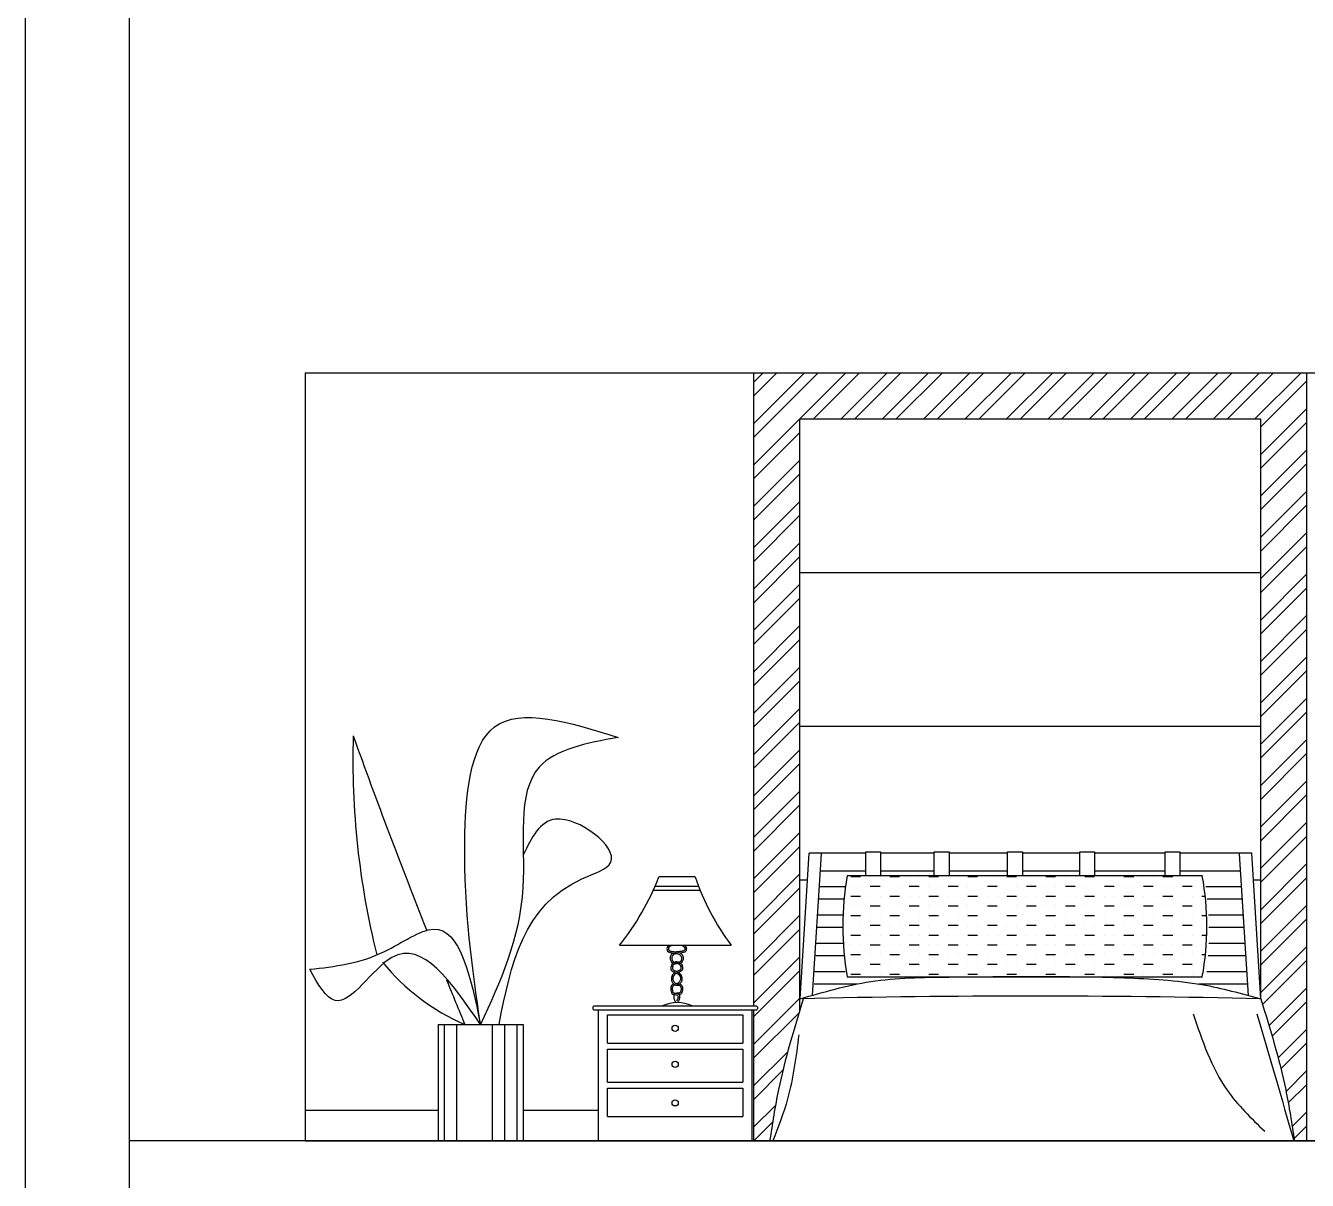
# Model space of a CAD drawing. Header units: inches. Extents: x 8.9 to 51.4, y 11.8 to 36.6.
# Drawn here: x 8.918 to 13.09, y 16.937 to 20.696 of the extents above; entities that cross this region are included whole.
import ezdxf

# ---------------------------------------------------------------- set-up
doc = ezdxf.new("R2010")
doc.units = ezdxf.units.IN
doc.header["$MEASUREMENT"] = 0
for name, color, linetype in [('02', 2, 'Continuous'), ('1', 1, 'Continuous'), ('4', 4, 'Continuous'), ('8', 8, 'Continuous'), ('kadrbm', 4, 'Continuous')]:
    doc.layers.add(name, color=color, linetype=linetype)

# ---------------------------------------------------------------- blocks, each defined once
blk = doc.blocks.new('kadrbm')
at = {"layer": 'kadrbm', "color": 4}
blk.add_lwpolyline([(0, 0), (0, 24.7972), (21, 24.7972), (21, 0), (0, 0)], close=True, dxfattribs=at)
blk.add_lwpolyline([(20.6631, 0.3257), (20.6631, 24.4603), (0.3369, 24.4603), (0.3369, 0.3257), (20.6631, 0.3257)], dxfattribs=at)

msp = doc.modelspace()

# ---------------------------------------------------------------- hatches: boundary and pattern name
at = {"layer": '8'}
h = msp.add_hatch(dxfattribs=at)
h.set_pattern_fill('ANSI32', color=256, scale=0.01, style=0)
h.set_pattern_definition([(45, (29.02528, 42.79518), (-0.06735192, 0.06735192), []), (45, (29.07018, 42.79518), (-0.06735192, 0.06735192), [])])
edge = h.paths.add_edge_path()
edge.add_line((11.2874, 19.5653), (11.2874, 17.5053))
edge.add_line((11.2874, 17.5053), (11.2948, 17.5053))
edge.add_arc((11.2948, 17.5003), 0.005, 0, 90, ccw=False)
edge.add_line((11.2998, 17.5003), (11.2998, 17.4956))
edge.add_arc((11.2948, 17.4956), 0.005, -90, 0, ccw=False)
edge.add_line((11.2948, 17.4906), (11.2874, 17.4906))
edge.add_line((11.2874, 17.4906), (11.2874, 17.0653))
edge.add_line((11.2874, 17.0653), (11.3402, 17.0653))
edge.add_spline(control_points=[(11.3402, 17.0653), (11.3485, 17.1214), (11.3708, 17.2646), (11.4116, 17.4039), (11.4374, 17.4885)], knot_values=[40.859634, 40.859634, 40.859634, 40.859634, 210.642363, 475.603483, 475.603483, 475.603483, 475.603483], degree=3, periodic=0)
edge.add_line((11.4374, 17.4885), (11.4374, 19.4153))
edge.add_line((11.4374, 19.4153), (12.9374, 19.4153))
edge.add_line((12.9374, 19.4153), (12.9374, 17.5495))
edge.add_line((12.9374, 17.5495), (12.9388, 17.5277))
edge.add_spline(control_points=[(12.9388, 17.5277), (12.9687, 17.43), (13.0153, 17.2781), (13.0397, 17.1214), (13.048, 17.0653)], knot_values=[0, 0, 0, 0, 305.820753, 475.603483, 475.603483, 475.603483, 475.603483], degree=3, periodic=0)
edge.add_line((13.048, 17.0653), (13.0874, 17.0653))
edge.add_line((13.0874, 17.0653), (13.0874, 19.5653))
edge.add_line((13.0874, 19.5653), (11.2874, 19.5653))

# ---------------------------------------------------------------- linework, layer by layer
at = {"layer": '02'}
for p, q in [((9.8274, 19.5653), (14.8874, 19.5653)), ((9.8274, 19.5653), (9.8274, 17.0653)), ((11.097, 17.9247), (10.9795, 17.9247)), ((11.6039, 17.926), (11.6357, 17.926)), ((11.6674, 17.926), (11.6674, 17.926)), ((11.6992, 17.926), (11.6992, 17.926)), ((11.7309, 17.926), (11.7627, 17.926)), ((11.7944, 17.926), (11.7944, 17.926)), ((11.8262, 17.926), (11.8262, 17.926)), ((11.8579, 17.926), (11.8897, 17.926)), ((11.9214, 17.926), (11.9214, 17.926)), ((11.9532, 17.926), (11.9532, 17.926)), ((11.9849, 17.926), (12.0167, 17.926)), ((12.0484, 17.926), (12.0484, 17.926)), ((12.0802, 17.926), (12.0802, 17.926)), ((12.1119, 17.926), (12.1437, 17.926)), ((12.1754, 17.926), (12.1754, 17.926)), ((12.2072, 17.926), (12.2072, 17.926)), ((12.2389, 17.926), (12.2707, 17.926)), ((12.3024, 17.926), (12.3024, 17.926)), ((12.3342, 17.926), (12.3342, 17.926)), ((12.3659, 17.926), (12.3977, 17.926)), ((12.4294, 17.926), (12.4294, 17.926)), ((12.4612, 17.926), (12.4612, 17.926)), ((12.4929, 17.926), (12.5247, 17.926)), ((12.5564, 17.926), (12.5564, 17.926)), ((12.5882, 17.926), (12.5882, 17.926)), ((12.6199, 17.926), (12.6517, 17.926)), ((12.6834, 17.926), (12.6834, 17.926)), ((12.7152, 17.926), (12.7152, 17.926)), ((12.7469, 17.926), (12.7486, 17.926)), ((11.1136, 17.8804), (10.9608, 17.8804)), ((11.1081, 17.894), (10.9669, 17.894)), ((11.6039, 17.8943), (11.6039, 17.8943)), ((11.6039, 17.8625), (11.6357, 17.8625)), ((11.6357, 17.8943), (11.6357, 17.8943)), ((11.6674, 17.8943), (11.6992, 17.8943)), ((11.6674, 17.8625), (11.6674, 17.8625)), ((11.6992, 17.8625), (11.6992, 17.8625)), ((11.7309, 17.8943), (11.7309, 17.8943)), ((11.7309, 17.8625), (11.7627, 17.8625)), ((11.7627, 17.8943), (11.7627, 17.8943)), ((11.7944, 17.8943), (11.8262, 17.8943)), ((11.7944, 17.8625), (11.7944, 17.8625)), ((11.8262, 17.8625), (11.8262, 17.8625)), ((11.8579, 17.8943), (11.8579, 17.8943)), ((11.8579, 17.8625), (11.8897, 17.8625)), ((11.8897, 17.8943), (11.8897, 17.8943)), ((11.9214, 17.8943), (11.9532, 17.8943)), ((11.9214, 17.8625), (11.9214, 17.8625)), ((11.9532, 17.8625), (11.9532, 17.8625)), ((11.9849, 17.8943), (11.9849, 17.8943)), ((11.9849, 17.8625), (12.0167, 17.8625)), ((12.0167, 17.8943), (12.0167, 17.8943)), ((12.0484, 17.8943), (12.0802, 17.8943)), ((12.0484, 17.8625), (12.0484, 17.8625)), ((12.0802, 17.8625), (12.0802, 17.8625)), ((12.1119, 17.8943), (12.1119, 17.8943)), ((12.1119, 17.8625), (12.1437, 17.8625)), ((12.1437, 17.8943), (12.1437, 17.8943)), ((12.1754, 17.8943), (12.2072, 17.8943)), ((12.1754, 17.8625), (12.1754, 17.8625)), ((12.2072, 17.8625), (12.2072, 17.8625)), ((12.2389, 17.8943), (12.2389, 17.8943)), ((12.2389, 17.8625), (12.2707, 17.8625)), ((12.2707, 17.8943), (12.2707, 17.8943)), ((12.3024, 17.8943), (12.3342, 17.8943)), ((12.3024, 17.8625), (12.3024, 17.8625)), ((12.3342, 17.8625), (12.3342, 17.8625)), ((12.3659, 17.8943), (12.3659, 17.8943)), ((12.3659, 17.8625), (12.3977, 17.8625)), ((12.3977, 17.8943), (12.3977, 17.8943)), ((12.4294, 17.8943), (12.4612, 17.8943)), ((12.4294, 17.8625), (12.4294, 17.8625)), ((12.4612, 17.8625), (12.4612, 17.8625)), ((12.4929, 17.8943), (12.4929, 17.8943)), ((12.4929, 17.8625), (12.5247, 17.8625)), ((12.5247, 17.8943), (12.5247, 17.8943)), ((12.5564, 17.8943), (12.5882, 17.8943)), ((12.5564, 17.8625), (12.5564, 17.8625)), ((12.5882, 17.8625), (12.5882, 17.8625)), ((12.6199, 17.8943), (12.6199, 17.8943)), ((12.6199, 17.8625), (12.6517, 17.8625)), ((12.6517, 17.8943), (12.6517, 17.8943)), ((12.6834, 17.8943), (12.7152, 17.8943)), ((12.6834, 17.8625), (12.6834, 17.8625)), ((12.7152, 17.8625), (12.7152, 17.8625)), ((12.7469, 17.8943), (12.7469, 17.8943)), ((12.7469, 17.8625), (12.7576, 17.8625)), ((11.6039, 17.8308), (11.6039, 17.8308)), ((11.6357, 17.8308), (11.6357, 17.8308)), ((11.6674, 17.8308), (11.6992, 17.8308)), ((11.7309, 17.8308), (11.7309, 17.8308)), ((11.7627, 17.8308), (11.7627, 17.8308)), ((11.7944, 17.8308), (11.8262, 17.8308)), ((11.8579, 17.8308), (11.8579, 17.8308)), ((11.8897, 17.8308), (11.8897, 17.8308)), ((11.9214, 17.8308), (11.9532, 17.8308)), ((11.9849, 17.8308), (11.9849, 17.8308)), ((12.0167, 17.8308), (12.0167, 17.8308)), ((12.0484, 17.8308), (12.0802, 17.8308)), ((12.1119, 17.8308), (12.1119, 17.8308)), ((12.1437, 17.8308), (12.1437, 17.8308)), ((12.1754, 17.8308), (12.2072, 17.8308)), ((12.2389, 17.8308), (12.2389, 17.8308)), ((12.2707, 17.8308), (12.2707, 17.8308)), ((12.3024, 17.8308), (12.3342, 17.8308)), ((12.3659, 17.8308), (12.3659, 17.8308)), ((12.3977, 17.8308), (12.3977, 17.8308)), ((12.4294, 17.8308), (12.4612, 17.8308)), ((12.4929, 17.8308), (12.4929, 17.8308)), ((12.5247, 17.8308), (12.5247, 17.8308)), ((12.5564, 17.8308), (12.5882, 17.8308)), ((12.6199, 17.8308), (12.6199, 17.8308)), ((12.6517, 17.8308), (12.6517, 17.8308)), ((12.6834, 17.8308), (12.7152, 17.8308)), ((12.7469, 17.8308), (12.7469, 17.8308)), ((11.6039, 17.799), (11.6357, 17.799)), ((11.6674, 17.799), (11.6674, 17.799)), ((11.6992, 17.799), (11.6992, 17.799)), ((11.7309, 17.799), (11.7627, 17.799)), ((11.7944, 17.799), (11.7944, 17.799)), ((11.8262, 17.799), (11.8262, 17.799)), ((11.8579, 17.799), (11.8897, 17.799)), ((11.9214, 17.799), (11.9214, 17.799)), ((11.9532, 17.799), (11.9532, 17.799)), ((11.9849, 17.799), (12.0167, 17.799)), ((12.0484, 17.799), (12.0484, 17.799)), ((12.0802, 17.799), (12.0802, 17.799)), ((12.1119, 17.799), (12.1437, 17.799)), ((12.1754, 17.799), (12.1754, 17.799)), ((12.2072, 17.799), (12.2072, 17.799)), ((12.2389, 17.799), (12.2707, 17.799)), ((12.3024, 17.799), (12.3024, 17.799)), ((12.3342, 17.799), (12.3342, 17.799)), ((12.3659, 17.799), (12.3977, 17.799)), ((12.4294, 17.799), (12.4294, 17.799)), ((12.4612, 17.799), (12.4612, 17.799)), ((12.4929, 17.799), (12.5247, 17.799)), ((12.5564, 17.799), (12.5564, 17.799)), ((12.5882, 17.799), (12.5882, 17.799)), ((12.6199, 17.799), (12.6517, 17.799)), ((12.6834, 17.799), (12.6834, 17.799)), ((12.7152, 17.799), (12.7152, 17.799)), ((12.7469, 17.799), (12.7623, 17.799)), ((11.6039, 17.7673), (11.6039, 17.7673)), ((11.6039, 17.7355), (11.6357, 17.7355)), ((11.6357, 17.7673), (11.6357, 17.7673)), ((11.6674, 17.7673), (11.6992, 17.7673)), ((11.6674, 17.7355), (11.6674, 17.7355)), ((11.6992, 17.7355), (11.6992, 17.7355)), ((11.7309, 17.7673), (11.7309, 17.7673)), ((11.7309, 17.7355), (11.7627, 17.7355)), ((11.7627, 17.7673), (11.7627, 17.7673)), ((11.7944, 17.7673), (11.8262, 17.7673)), ((11.7944, 17.7355), (11.7944, 17.7355)), ((11.8262, 17.7355), (11.8262, 17.7355)), ((11.8579, 17.7673), (11.8579, 17.7673)), ((11.8579, 17.7355), (11.8897, 17.7355)), ((11.8897, 17.7673), (11.8897, 17.7673)), ((11.9214, 17.7673), (11.9532, 17.7673)), ((11.9214, 17.7355), (11.9214, 17.7355)), ((11.9532, 17.7355), (11.9532, 17.7355)), ((11.9849, 17.7673), (11.9849, 17.7673)), ((11.9849, 17.7355), (12.0167, 17.7355)), ((12.0167, 17.7673), (12.0167, 17.7673)), ((12.0484, 17.7673), (12.0802, 17.7673)), ((12.0484, 17.7355), (12.0484, 17.7355)), ((12.0802, 17.7355), (12.0802, 17.7355)), ((12.1119, 17.7673), (12.1119, 17.7673)), ((12.1119, 17.7355), (12.1437, 17.7355)), ((12.1437, 17.7673), (12.1437, 17.7673)), ((12.1754, 17.7673), (12.2072, 17.7673)), ((12.1754, 17.7355), (12.1754, 17.7355)), ((12.2072, 17.7355), (12.2072, 17.7355)), ((12.2389, 17.7673), (12.2389, 17.7673)), ((12.2389, 17.7355), (12.2707, 17.7355)), ((12.2707, 17.7673), (12.2707, 17.7673)), ((12.3024, 17.7673), (12.3342, 17.7673)), ((12.3024, 17.7355), (12.3024, 17.7355)), ((12.3342, 17.7355), (12.3342, 17.7355)), ((12.3659, 17.7673), (12.3659, 17.7673)), ((12.3659, 17.7355), (12.3977, 17.7355)), ((12.3977, 17.7673), (12.3977, 17.7673)), ((12.4294, 17.7673), (12.4612, 17.7673)), ((12.4294, 17.7355), (12.4294, 17.7355)), ((12.4612, 17.7355), (12.4612, 17.7355)), ((12.4929, 17.7673), (12.4929, 17.7673)), ((12.4929, 17.7355), (12.5247, 17.7355)), ((12.5247, 17.7673), (12.5247, 17.7673)), ((12.5564, 17.7673), (12.5882, 17.7673)), ((12.5564, 17.7355), (12.5564, 17.7355)), ((12.5882, 17.7355), (12.5882, 17.7355)), ((12.6199, 17.7673), (12.6199, 17.7673)), ((12.6199, 17.7355), (12.6517, 17.7355)), ((12.6517, 17.7673), (12.6517, 17.7673)), ((12.6834, 17.7673), (12.7152, 17.7673)), ((12.6834, 17.7355), (12.6834, 17.7355)), ((12.7152, 17.7355), (12.7152, 17.7355)), ((12.7469, 17.7673), (12.7469, 17.7673)), ((12.7469, 17.7355), (12.7625, 17.7355)), ((10.8512, 17.7022), (11.2148, 17.7022)), ((11.6039, 17.7038), (11.6039, 17.7038)), ((11.6357, 17.7038), (11.6357, 17.7038)), ((11.6674, 17.7038), (11.6992, 17.7038)), ((11.7309, 17.7038), (11.7309, 17.7038)), ((11.7627, 17.7038), (11.7627, 17.7038)), ((11.7944, 17.7038), (11.8262, 17.7038)), ((11.8579, 17.7038), (11.8579, 17.7038)), ((11.8897, 17.7038), (11.8897, 17.7038)), ((11.9214, 17.7038), (11.9532, 17.7038)), ((11.9849, 17.7038), (11.9849, 17.7038)), ((12.0167, 17.7038), (12.0167, 17.7038)), ((12.0484, 17.7038), (12.0802, 17.7038)), ((12.1119, 17.7038), (12.1119, 17.7038)), ((12.1437, 17.7038), (12.1437, 17.7038)), ((12.1754, 17.7038), (12.2072, 17.7038)), ((12.2389, 17.7038), (12.2389, 17.7038)), ((12.2707, 17.7038), (12.2707, 17.7038)), ((12.3024, 17.7038), (12.3342, 17.7038)), ((12.3659, 17.7038), (12.3659, 17.7038)), ((12.3977, 17.7038), (12.3977, 17.7038)), ((12.4294, 17.7038), (12.4612, 17.7038)), ((12.4929, 17.7038), (12.4929, 17.7038)), ((12.5247, 17.7038), (12.5247, 17.7038)), ((12.5564, 17.7038), (12.5882, 17.7038)), ((12.6199, 17.7038), (12.6199, 17.7038)), ((12.6517, 17.7038), (12.6517, 17.7038)), ((12.6834, 17.7038), (12.7152, 17.7038)), ((12.7469, 17.7038), (12.7469, 17.7038)), ((11.0402, 17.6747), (11.0235, 17.6747)), ((11.0535, 17.6747), (11.0516, 17.6747)), ((11.6039, 17.672), (11.6357, 17.672)), ((11.6674, 17.672), (11.6674, 17.672)), ((11.6992, 17.672), (11.6992, 17.672)), ((11.7309, 17.672), (11.7627, 17.672)), ((11.7944, 17.672), (11.7944, 17.672)), ((11.8262, 17.672), (11.8262, 17.672)), ((11.8579, 17.672), (11.8897, 17.672)), ((11.9214, 17.672), (11.9214, 17.672)), ((11.9532, 17.672), (11.9532, 17.672)), ((11.9849, 17.672), (12.0167, 17.672)), ((12.0484, 17.672), (12.0484, 17.672)), ((12.0802, 17.672), (12.0802, 17.672)), ((12.1119, 17.672), (12.1437, 17.672)), ((12.1754, 17.672), (12.1754, 17.672)), ((12.2072, 17.672), (12.2072, 17.672)), ((12.2389, 17.672), (12.2707, 17.672)), ((12.3024, 17.672), (12.3024, 17.672)), ((12.3342, 17.672), (12.3342, 17.672)), ((12.3659, 17.672), (12.3977, 17.672)), ((12.4294, 17.672), (12.4294, 17.672)), ((12.4612, 17.672), (12.4612, 17.672)), ((12.4929, 17.672), (12.5247, 17.672)), ((12.5564, 17.672), (12.5564, 17.672)), ((12.5882, 17.672), (12.5882, 17.672)), ((12.6199, 17.672), (12.6517, 17.672)), ((12.6834, 17.672), (12.6834, 17.672)), ((12.7152, 17.672), (12.7152, 17.672)), ((12.7469, 17.672), (12.7583, 17.672)), ((11.6039, 17.6403), (11.6039, 17.6403)), ((11.6039, 17.6085), (11.6357, 17.6085)), ((11.6357, 17.6403), (11.6357, 17.6403)), ((11.6674, 17.6403), (11.6992, 17.6403)), ((11.6674, 17.6085), (11.6674, 17.6085)), ((11.6992, 17.6085), (11.6992, 17.6085)), ((11.7309, 17.6403), (11.7309, 17.6403)), ((11.7309, 17.6085), (11.7627, 17.6085)), ((11.7627, 17.6403), (11.7627, 17.6403)), ((11.7944, 17.6403), (11.8262, 17.6403)), ((11.7944, 17.6085), (11.7944, 17.6085)), ((11.8262, 17.6085), (11.8262, 17.6085)), ((11.8579, 17.6403), (11.8579, 17.6403)), ((11.8579, 17.6085), (11.8897, 17.6085)), ((11.8897, 17.6403), (11.8897, 17.6403)), ((11.9214, 17.6403), (11.9532, 17.6403)), ((11.9214, 17.6085), (11.9214, 17.6085)), ((11.9532, 17.6085), (11.9532, 17.6085)), ((11.9849, 17.6403), (11.9849, 17.6403)), ((11.9849, 17.6085), (12.0167, 17.6085)), ((12.0167, 17.6403), (12.0167, 17.6403)), ((12.0484, 17.6403), (12.0802, 17.6403)), ((12.0484, 17.6085), (12.0484, 17.6085)), ((12.0802, 17.6085), (12.0802, 17.6085)), ((12.1119, 17.6403), (12.1119, 17.6403)), ((12.1119, 17.6085), (12.1437, 17.6085)), ((12.1437, 17.6403), (12.1437, 17.6403)), ((12.1754, 17.6403), (12.2072, 17.6403)), ((12.1754, 17.6085), (12.1754, 17.6085)), ((12.2072, 17.6085), (12.2072, 17.6085)), ((12.2389, 17.6403), (12.2389, 17.6403)), ((12.2389, 17.6085), (12.2707, 17.6085)), ((12.2707, 17.6403), (12.2707, 17.6403)), ((12.3024, 17.6403), (12.3342, 17.6403)), ((12.3024, 17.6085), (12.3024, 17.6085)), ((12.3342, 17.6085), (12.3342, 17.6085)), ((12.3659, 17.6403), (12.3659, 17.6403)), ((12.3659, 17.6085), (12.3977, 17.6085)), ((12.3977, 17.6403), (12.3977, 17.6403)), ((12.4294, 17.6403), (12.4612, 17.6403)), ((12.4294, 17.6085), (12.4294, 17.6085)), ((12.4612, 17.6085), (12.4612, 17.6085)), ((12.4929, 17.6403), (12.4929, 17.6403)), ((12.4929, 17.6085), (12.5247, 17.6085)), ((12.5247, 17.6403), (12.5247, 17.6403)), ((12.5564, 17.6403), (12.5882, 17.6403)), ((12.5564, 17.6085), (12.5564, 17.6085)), ((12.5882, 17.6085), (12.5882, 17.6085)), ((12.6199, 17.6403), (12.6199, 17.6403)), ((12.6199, 17.6085), (12.6517, 17.6085)), ((12.6517, 17.6403), (12.6517, 17.6403)), ((12.6834, 17.6403), (12.7152, 17.6403)), ((12.6834, 17.6085), (12.6834, 17.6085)), ((12.7152, 17.6085), (12.7152, 17.6085)), ((12.7469, 17.6403), (12.7469, 17.6403)), ((12.7469, 17.6085), (12.7497, 17.6085)), ((11.5925, 17.5999), (12.7482, 17.5999)), ((11.5925, 17.5999), (11.5925, 17.5999)), ((10.2803, 17.4445), (10.2803, 17.0653)), ((10.3203, 17.4445), (10.3203, 17.0653)), ((10.437, 17.4445), (10.437, 17.0653)), ((10.477, 17.4445), (10.477, 17.0653)), ((10.517, 17.4445), (10.517, 17.0653)), ((10.8122, 17.4756), (11.2522, 17.4756)), ((10.8122, 17.3839), (10.8122, 17.4756)), ((11.2522, 17.4756), (11.2522, 17.3839)), ((10.8122, 17.3839), (11.2522, 17.3839)), ((10.8122, 17.3639), (11.2522, 17.3639)), ((10.8122, 17.257), (10.8122, 17.3639)), ((11.2522, 17.3639), (11.2522, 17.257)), ((10.8122, 17.257), (11.2522, 17.257)), ((10.8122, 17.237), (11.2522, 17.237)), ((10.8122, 17.1453), (10.8122, 17.237)), ((11.2522, 17.237), (11.2522, 17.1453)), ((10.8122, 17.1453), (11.2522, 17.1453)), ((9.8274, 17.0653), (14.8874, 17.0653))]:
    msp.add_line(p, q, dxfattribs=at)
msp.add_lwpolyline([(12.7482, 17.9281), (11.5925, 17.9281)], dxfattribs=at)
for centre in [(11.0322, 17.4315), (11.0322, 17.3146), (11.0322, 17.1892)]:
    msp.add_circle(centre, 0.0101, dxfattribs=at)
for centre, radius, start, end in [((10.2021, 18.2264), 0.8339, 321.0569, 338.7942), ((11.8539, 18.1831), 0.7998, 198.8472, 216.9593), ((12.4971, 17.764), 0.9193, 169.7203, 190.2797), ((11.8436, 17.764), 0.9193, 349.7203, 10.2797), ((12.1888, -13.7484), 31.2851, 88.62631, 91.37369), ((11.0395, 17.3989), 0.1167, 65.7073, 114.2927)]:
    msp.add_arc(centre, radius, start, end, dxfattribs=at)
for points, knots in [([(11.0115, 17.7022), (11.0088, 17.7002), (11.0042, 17.6943), (11.008, 17.6754), (11.0328, 17.6788), (11.059, 17.6684), (11.049, 17.6433), (11.0357, 17.6506), (11.0242, 17.645), (11.0178, 17.634), (11.0179, 17.6178), (11.0328, 17.6134), (11.046, 17.6067), (11.053, 17.5906), (11.0434, 17.5785), (11.0375, 17.5773), (11.0371, 17.5772)], [114.621033, 114.621033, 114.621033, 114.621033, 124.12004, 135.44211, 162.810921, 185.967208, 203.984139, 211.098678, 225.556746, 236.765717, 249.050556, 267.657282, 275.909022, 294.238731, 311.372704, 312.363402, 312.363402, 312.363402, 312.363402]), ([(11.0204, 17.7008), (11.0204, 17.7008), (11.0204, 17.7008), (11.0197, 17.7006), (11.019, 17.7004), (11.0181, 17.7001), (11.0178, 17.7), (11.0172, 17.6998), (11.0169, 17.6997), (11.016, 17.6992), (11.0154, 17.6989), (11.014, 17.6979), (11.0133, 17.6973), (11.012, 17.6959), (11.0115, 17.6951), (11.0111, 17.6941), (11.0109, 17.6938), (11.0108, 17.6932), (11.0107, 17.693), (11.0106, 17.6925), (11.0106, 17.6922), (11.0105, 17.6914), (11.0105, 17.6908), (11.0106, 17.6896), (11.0107, 17.689), (11.011, 17.6879), (11.0112, 17.6874), (11.0116, 17.6866), (11.0117, 17.6864), (11.012, 17.6859), (11.0121, 17.6856), (11.0125, 17.6852), (11.0127, 17.6851), (11.0132, 17.6846), (11.0136, 17.6843), (11.0145, 17.6838), (11.015, 17.6835), (11.0162, 17.6831), (11.0169, 17.6829), (11.0184, 17.6826), (11.0193, 17.6824), (11.0218, 17.6821), (11.0235, 17.682), (11.0273, 17.6817), (11.0293, 17.6815), (11.0325, 17.6812), (11.0336, 17.6811), (11.0369, 17.6806), (11.0392, 17.6802), (11.0435, 17.6789), (11.0457, 17.6782), (11.0491, 17.6764), (11.0505, 17.6756), (11.053, 17.6736), (11.0541, 17.6724), (11.0559, 17.67), (11.0566, 17.6688), (11.0575, 17.6665), (11.0578, 17.6655), (11.0582, 17.6637), (11.0583, 17.663), (11.0584, 17.6616), (11.0584, 17.6609), (11.0583, 17.6587), (11.0581, 17.6571), (11.0575, 17.6541), (11.057, 17.6525), (11.0559, 17.6499), (11.0552, 17.6487), (11.0539, 17.6467), (11.0532, 17.6459), (11.0518, 17.6445), (11.051, 17.6439), (11.0494, 17.6428), (11.0485, 17.6424), (11.047, 17.642), (11.0466, 17.6419), (11.0458, 17.6418), (11.0456, 17.6418), (11.045, 17.6418), (11.0447, 17.6418), (11.0439, 17.6418), (11.0434, 17.6418), (11.0421, 17.6421), (11.0413, 17.6423), (11.04, 17.6427), (11.0394, 17.6429), (11.0383, 17.6432), (11.0379, 17.6434), (11.0374, 17.6435), (11.0373, 17.6435), (11.037, 17.6436), (11.0368, 17.6436), (11.0364, 17.6436), (11.0362, 17.6436), (11.0356, 17.6436), (11.0352, 17.6436), (11.034, 17.6434), (11.0333, 17.6432), (11.0317, 17.6425), (11.0309, 17.6421), (11.0293, 17.641), (11.0286, 17.6404), (11.0273, 17.6391), (11.0267, 17.6385), (11.0254, 17.6367), (11.0248, 17.6355), (11.024, 17.6335), (11.0238, 17.6328), (11.0235, 17.6314), (11.0233, 17.6306), (11.0232, 17.6289), (11.0232, 17.6279), (11.0233, 17.6262), (11.0235, 17.6254), (11.0239, 17.6245), (11.0239, 17.6243), (11.0241, 17.6239), (11.0242, 17.6238), (11.0244, 17.6236), (11.0244, 17.6234), (11.0247, 17.623), (11.025, 17.6228), (11.0257, 17.6221), (11.0262, 17.6217), (11.0275, 17.6208), (11.0283, 17.6204), (11.03, 17.6195), (11.0309, 17.6191), (11.0332, 17.6181), (11.0346, 17.6176), (11.0374, 17.6164), (11.0388, 17.6158), (11.0417, 17.6144), (11.0432, 17.6136), (11.0451, 17.6121), (11.0456, 17.6117), (11.0466, 17.6109), (11.0471, 17.6104), (11.0485, 17.609), (11.0493, 17.6079), (11.0514, 17.605), (11.0524, 17.6029), (11.0539, 17.5986), (11.0543, 17.5963), (11.0544, 17.5928), (11.0544, 17.5916), (11.0542, 17.5897), (11.054, 17.5891), (11.0537, 17.5877), (11.0535, 17.587), (11.0529, 17.585), (11.0523, 17.5837), (11.0507, 17.5808), (11.0495, 17.5793), (11.0478, 17.5774), (11.0473, 17.577), (11.0469, 17.5766)], [106.203848, 106.203848, 106.203848, 106.203848, 106.309256, 106.309256, 108.837155, 108.837155, 110.114808, 110.114808, 111.39246, 111.39246, 113.947764, 113.947764, 117.924196, 117.924196, 121.900628, 121.900628, 123.560073, 123.560073, 124.805541, 124.805541, 126.051008, 126.051008, 128.541944, 128.541944, 131.032879, 131.032879, 133.545529, 133.545529, 135.024013, 135.024013, 136.681273, 136.681273, 138.338533, 138.338533, 141.222082, 141.222082, 144.105631, 144.105631, 146.989181, 146.989181, 149.87273, 149.87273, 154.962378, 154.962378, 160.052026, 160.052026, 162.656157, 162.656157, 167.864421, 167.864421, 173.072684, 173.072684, 176.663539, 176.663539, 180.254394, 180.254394, 183.17065, 183.17065, 185.370032, 185.370032, 186.75678, 186.75678, 188.143528, 188.143528, 191.28169, 191.28169, 194.419851, 194.419851, 197.058611, 197.058611, 199.221261, 199.221261, 200.991937, 200.991937, 202.762613, 202.762613, 203.540829, 203.540829, 204.003289, 204.003289, 204.46575, 204.46575, 205.390671, 205.390671, 207.119714, 207.119714, 208.848757, 208.848757, 210.5778, 210.5778, 211.090501, 211.090501, 212.115902, 212.115902, 213.141304, 213.141304, 215.192108, 215.192108, 218.693253, 218.693253, 222.194399, 222.194399, 225.695545, 225.695545, 229.19669, 229.19669, 234.560184, 234.560184, 237.335007, 237.335007, 240.109831, 240.109831, 243.733724, 243.733724, 247.357617, 247.357617, 248.719926, 248.719926, 249.671664, 249.671664, 250.623402, 250.623402, 252.526878, 252.526878, 255.664742, 255.664742, 258.802606, 258.802606, 261.94047, 261.94047, 266.130687, 266.130687, 270.320903, 270.320903, 274.511119, 274.511119, 276.064104, 276.064104, 277.617089, 277.617089, 280.723059, 280.723059, 285.922804, 285.922804, 291.122548, 291.122548, 293.669866, 293.669866, 295.183731, 295.183731, 296.697597, 296.697597, 299.725328, 299.725328, 303.929283, 303.929283, 305.254655, 305.254655, 305.254655, 305.254655]), ([(11.0564, 17.7001), (11.0566, 17.7), (11.0567, 17.7), (11.0571, 17.6998), (11.0574, 17.6997), (11.0583, 17.6992), (11.0589, 17.6989), (11.0602, 17.6979), (11.061, 17.6973), (11.0622, 17.6959), (11.0627, 17.6951), (11.0632, 17.6941), (11.0633, 17.6938), (11.0635, 17.6932), (11.0636, 17.693), (11.0637, 17.6925), (11.0637, 17.6922), (11.0638, 17.6914), (11.0638, 17.6908), (11.0637, 17.6896), (11.0636, 17.689), (11.0633, 17.6879), (11.0631, 17.6874), (11.0627, 17.6866), (11.0626, 17.6864), (11.0623, 17.6859), (11.0621, 17.6856), (11.0618, 17.6852), (11.0616, 17.6851), (11.0611, 17.6846), (11.0607, 17.6843), (11.0598, 17.6838), (11.0593, 17.6835), (11.0581, 17.6831), (11.0574, 17.6829), (11.0558, 17.6826), (11.055, 17.6824), (11.0525, 17.6821), (11.0507, 17.682), (11.047, 17.6817), (11.0449, 17.6815), (11.0418, 17.6812), (11.0407, 17.6811), (11.0388, 17.6808), (11.038, 17.6807), (11.0371, 17.6805)], [109.595734, 109.595734, 109.595734, 109.595734, 110.114808, 110.114808, 111.39246, 111.39246, 113.947765, 113.947765, 117.924196, 117.924196, 121.900628, 121.900628, 123.560075, 123.560075, 124.805542, 124.805542, 126.05101, 126.05101, 128.541946, 128.541946, 131.032881, 131.032881, 133.545527, 133.545527, 135.024012, 135.024012, 136.681272, 136.681272, 138.338532, 138.338532, 141.222081, 141.222081, 144.10563, 144.10563, 146.989179, 146.989179, 149.872728, 149.872728, 154.962376, 154.962376, 160.052023, 160.052023, 162.656156, 162.656156, 164.564552, 164.564552, 164.564552, 164.564552]), ([(11.0628, 17.7022), (11.0655, 17.7002), (11.0701, 17.6943), (11.0669, 17.6782), (11.0561, 17.6773), (11.0484, 17.6768)], [120.742501, 120.742501, 120.742501, 120.742501, 130.241288, 141.563358, 161.821253, 161.821253, 161.821253, 161.821253]), ([(11.0235, 17.6753), (11.0232, 17.675), (11.0229, 17.6748), (11.0213, 17.6736), (11.0202, 17.6724), (11.0184, 17.67), (11.0177, 17.6688), (11.0168, 17.6665), (11.0164, 17.6655), (11.0161, 17.6637), (11.016, 17.663), (11.0159, 17.6616), (11.0159, 17.6609), (11.0159, 17.6587), (11.0161, 17.6571), (11.0168, 17.6541), (11.0173, 17.6525), (11.0184, 17.6499), (11.019, 17.6487), (11.0204, 17.6467), (11.0211, 17.6459), (11.0225, 17.6445), (11.0232, 17.6439), (11.0249, 17.6428), (11.0258, 17.6424), (11.0272, 17.642), (11.0277, 17.6419), (11.0285, 17.6418), (11.0287, 17.6418), (11.0293, 17.6418), (11.0296, 17.6418), (11.0304, 17.6418), (11.0309, 17.6418), (11.0322, 17.6421), (11.0329, 17.6423), (11.0343, 17.6427), (11.0349, 17.6429), (11.036, 17.6432), (11.0364, 17.6434), (11.0369, 17.6435), (11.037, 17.6435), (11.0373, 17.6436), (11.0375, 17.6436), (11.0379, 17.6436), (11.0381, 17.6436), (11.0387, 17.6436), (11.0391, 17.6436), (11.0402, 17.6434), (11.041, 17.6432), (11.0426, 17.6425), (11.0434, 17.6421), (11.0449, 17.641), (11.0457, 17.6404), (11.047, 17.6391), (11.0476, 17.6385), (11.0489, 17.6367), (11.0495, 17.6355), (11.0503, 17.6335), (11.0505, 17.6328), (11.0508, 17.6314), (11.0509, 17.6306), (11.0511, 17.6289), (11.0511, 17.6279), (11.0509, 17.6262), (11.0508, 17.6254), (11.0504, 17.6245), (11.0503, 17.6243), (11.0502, 17.6239), (11.0501, 17.6238), (11.0499, 17.6236), (11.0498, 17.6234), (11.0495, 17.623), (11.0493, 17.6228), (11.0486, 17.6221), (11.0481, 17.6217), (11.0467, 17.6208), (11.046, 17.6204), (11.0443, 17.6195), (11.0434, 17.6191), (11.0411, 17.6181), (11.0397, 17.6176), (11.0379, 17.6169), (11.0375, 17.6167), (11.0371, 17.6165)], [175.822221, 175.822221, 175.822221, 175.822221, 176.66354, 176.66354, 180.254395, 180.254395, 183.17065, 183.17065, 185.37003, 185.37003, 186.756777, 186.756777, 188.143524, 188.143524, 191.281685, 191.281685, 194.419846, 194.419846, 197.058607, 197.058607, 199.221257, 199.221257, 200.991934, 200.991934, 202.762611, 202.762611, 203.540826, 203.540826, 204.003283, 204.003283, 204.46574, 204.46574, 205.390653, 205.390653, 207.119692, 207.119692, 208.84873, 208.84873, 210.577769, 210.577769, 211.090488, 211.090488, 212.115926, 212.115926, 213.141364, 213.141364, 215.192241, 215.192241, 218.693412, 218.693412, 222.194582, 222.194582, 225.695753, 225.695753, 229.196924, 229.196924, 234.560419, 234.560419, 237.335343, 237.335343, 240.110267, 240.110267, 243.734087, 243.734087, 247.357908, 247.357908, 248.720479, 248.720479, 249.672178, 249.672178, 250.623878, 250.623878, 252.527277, 252.527277, 255.665235, 255.665235, 258.803192, 258.803192, 261.94115, 261.94115, 266.13093, 266.13093, 267.262592, 267.262592, 267.262592, 267.262592]), ([(11.0341, 17.6747), (11.0274, 17.6728), (11.0164, 17.6656), (11.0253, 17.6433), (11.0386, 17.6506), (11.0501, 17.645), (11.0565, 17.634), (11.0564, 17.6195), (11.0478, 17.6155), (11.0431, 17.6136)], [174.175905, 174.175905, 174.175905, 174.175905, 192.088456, 210.105387, 217.219926, 231.677994, 242.886965, 255.171804, 269.338797, 269.338797, 269.338797, 269.338797]), ([(11.0312, 17.6136), (11.0307, 17.6132), (11.0302, 17.6129), (11.0292, 17.6121), (11.0287, 17.6117), (11.0277, 17.6109), (11.0272, 17.6104), (11.0258, 17.609), (11.0249, 17.6079), (11.0229, 17.605), (11.0219, 17.6029), (11.0204, 17.5986), (11.02, 17.5963), (11.0198, 17.5928), (11.0199, 17.5916), (11.0201, 17.5898), (11.0203, 17.5891), (11.0206, 17.5877), (11.0208, 17.587), (11.0214, 17.585), (11.022, 17.5837), (11.0236, 17.5808), (11.0248, 17.5793), (11.0274, 17.5765), (11.029, 17.5752), (11.0313, 17.5739), (11.0319, 17.5736), (11.0333, 17.5731), (11.034, 17.5728), (11.0351, 17.5725), (11.0355, 17.5724), (11.0362, 17.5723), (11.0365, 17.5722), (11.0375, 17.5721), (11.0381, 17.5721), (11.0398, 17.572), (11.0408, 17.572), (11.0426, 17.572), (11.0434, 17.572), (11.0448, 17.5719), (11.0454, 17.5718), (11.046, 17.5717), (11.0462, 17.5716), (11.0465, 17.5715), (11.0466, 17.5715), (11.0468, 17.5714), (11.0469, 17.5713), (11.0472, 17.5711), (11.0475, 17.5709), (11.0482, 17.5703), (11.0487, 17.5697), (11.0497, 17.5684), (11.0501, 17.5677), (11.0507, 17.5662), (11.051, 17.5654), (11.0513, 17.5638), (11.0514, 17.563), (11.0515, 17.5612), (11.0515, 17.5603), (11.0514, 17.5588), (11.0514, 17.5582), (11.0512, 17.557), (11.0512, 17.5564), (11.051, 17.5551), (11.0508, 17.5545), (11.0505, 17.5529), (11.0502, 17.5519), (11.0497, 17.5502), (11.0493, 17.5495), (11.0488, 17.5486), (11.0485, 17.5483), (11.0482, 17.548), (11.0481, 17.5479), (11.0479, 17.5477), (11.0478, 17.5477), (11.0477, 17.5476), (11.0476, 17.5475), (11.0473, 17.5474), (11.047, 17.5472), (11.0462, 17.547), (11.0457, 17.5469), (11.0446, 17.5467), (11.044, 17.5467), (11.0426, 17.5465), (11.0419, 17.5465), (11.0403, 17.5463), (11.0395, 17.5462), (11.0382, 17.546), (11.0377, 17.5459), (11.0371, 17.5458)], [273.018356, 273.018356, 273.018356, 273.018356, 274.510489, 274.510489, 276.063181, 276.063181, 277.615873, 277.615873, 280.721257, 280.721257, 285.921053, 285.921053, 291.120849, 291.120849, 293.667498, 293.667498, 295.181592, 295.181592, 296.695687, 296.695687, 299.723875, 299.723875, 303.927971, 303.927971, 308.132068, 308.132068, 309.640977, 309.640977, 311.237915, 311.237915, 311.987526, 311.987526, 312.737138, 312.737138, 314.236361, 314.236361, 316.851827, 316.851827, 319.467293, 319.467293, 322.082759, 322.082759, 323.287723, 323.287723, 324.154038, 324.154038, 325.020352, 325.020352, 326.752981, 326.752981, 330.113971, 330.113971, 333.474961, 333.474961, 336.835951, 336.835951, 340.19694, 340.19694, 343.55793, 343.55793, 345.364232, 345.364232, 347.337463, 347.337463, 349.310694, 349.310694, 352.608363, 352.608363, 355.906032, 355.906032, 358.103707, 358.103707, 359.463684, 359.463684, 360.29394, 360.29394, 361.124196, 361.124196, 363.114013, 363.114013, 365.103831, 365.103831, 367.093648, 367.093648, 369.083465, 369.083465, 371.073282, 371.073282, 372.234378, 372.234378, 372.234378, 372.234378]), ([(11.0371, 17.6111), (11.0351, 17.6101), (11.028, 17.6061), (11.0213, 17.5906), (11.0338, 17.5747), (11.0483, 17.5786), (11.0567, 17.5682), (11.0568, 17.5563), (11.0535, 17.5433), (11.0468, 17.542), (11.0445, 17.5417)], [275.432758, 275.432758, 275.432758, 275.432758, 282.03027, 300.359979, 317.493952, 329.894392, 339.235888, 352.440217, 366.330787, 372.56457, 372.56457, 372.56457, 372.56457]), ([(11.0274, 17.5766), (11.0269, 17.5765), (11.0234, 17.5754), (11.0176, 17.5682), (11.0175, 17.5563), (11.0209, 17.5432), (11.0313, 17.5413), (11.0427, 17.5411), (11.0414, 17.529), (11.0387, 17.5231), (11.0371, 17.521)], [322.011843, 322.011843, 322.011843, 322.011843, 323.773144, 333.11464, 346.318969, 360.209539, 366.781568, 377.338024, 387.713462, 395.592473, 395.592473, 395.592473, 395.592473]), ([(11.0371, 17.5722), (11.0366, 17.5721), (11.036, 17.5721), (11.0344, 17.572), (11.0335, 17.572), (11.0317, 17.572), (11.0309, 17.572), (11.0295, 17.5719), (11.0289, 17.5718), (11.0283, 17.5717), (11.0281, 17.5716), (11.0278, 17.5715), (11.0277, 17.5715), (11.0275, 17.5714), (11.0274, 17.5713), (11.0271, 17.5711), (11.0268, 17.571), (11.0261, 17.5703), (11.0256, 17.5698), (11.0247, 17.5685), (11.0242, 17.5677), (11.0236, 17.5662), (11.0233, 17.5655), (11.023, 17.5639), (11.0229, 17.5631), (11.0228, 17.5614), (11.0228, 17.5604), (11.0229, 17.5589), (11.0229, 17.5583), (11.023, 17.5571), (11.0231, 17.5564), (11.0233, 17.5551), (11.0234, 17.5545), (11.0238, 17.5528), (11.0241, 17.5519), (11.0246, 17.5502), (11.025, 17.5495), (11.0255, 17.5486), (11.0258, 17.5483), (11.0261, 17.548), (11.0262, 17.5479), (11.0264, 17.5477), (11.0265, 17.5477), (11.0266, 17.5476), (11.0267, 17.5475), (11.027, 17.5474), (11.0273, 17.5473), (11.028, 17.547), (11.0285, 17.5469), (11.0296, 17.5467), (11.0302, 17.5467), (11.0316, 17.5465), (11.0323, 17.5465), (11.0338, 17.5463), (11.0346, 17.5462), (11.0363, 17.546), (11.0371, 17.5459), (11.0389, 17.5454), (11.0398, 17.5451), (11.0413, 17.5444), (11.042, 17.5441), (11.0429, 17.5434), (11.0433, 17.543), (11.044, 17.5423), (11.0443, 17.542), (11.0449, 17.5412), (11.0451, 17.5408), (11.0457, 17.5397), (11.046, 17.5389), (11.0464, 17.5375), (11.0465, 17.5368), (11.0466, 17.5353), (11.0466, 17.5347), (11.0466, 17.5326), (11.0464, 17.5313), (11.046, 17.5293), (11.0459, 17.5286), (11.0455, 17.5272), (11.0453, 17.5266), (11.0449, 17.5253), (11.0447, 17.5247), (11.044, 17.5228), (11.0434, 17.5216), (11.0422, 17.5195), (11.0415, 17.5185), (11.0408, 17.5175)], [312.96731, 312.96731, 312.96731, 312.96731, 314.244048, 314.244048, 316.859404, 316.859404, 319.47476, 319.47476, 322.090115, 322.090115, 323.299435, 323.299435, 324.142567, 324.142567, 324.9857, 324.9857, 326.671964, 326.671964, 330.016991, 330.016991, 333.362018, 333.362018, 336.707046, 336.707046, 340.052073, 340.052073, 343.3971, 343.3971, 345.302768, 345.302768, 347.338494, 347.338494, 349.37422, 349.37422, 352.659805, 352.659805, 355.945391, 355.945391, 358.137644, 358.137644, 359.430974, 359.430974, 360.240761, 360.240761, 361.050549, 361.050549, 363.024365, 363.024365, 364.998182, 364.998182, 366.971998, 366.971998, 368.945815, 368.945815, 370.919631, 370.919631, 372.893448, 372.893448, 374.867264, 374.867264, 376.139596, 376.139596, 376.954778, 376.954778, 377.716982, 377.716982, 378.479186, 378.479186, 379.895926, 379.895926, 381.312665, 381.312665, 382.729404, 382.729404, 385.528548, 385.528548, 387.162428, 387.162428, 388.690273, 388.690273, 390.218117, 390.218117, 393.273806, 393.273806, 395.989199, 395.989199, 395.989199, 395.989199]), ([(11.0298, 17.5417), (11.0298, 17.5417), (11.0298, 17.5417), (11.0295, 17.5414), (11.0293, 17.541), (11.0287, 17.54), (11.0284, 17.5393), (11.028, 17.5378), (11.0279, 17.5371), (11.0277, 17.5358), (11.0277, 17.5351), (11.0277, 17.5331), (11.0278, 17.5318), (11.0282, 17.5296), (11.0284, 17.5287), (11.0288, 17.5272), (11.0289, 17.5267), (11.0293, 17.5256), (11.0294, 17.5251), (11.03, 17.5235), (11.0305, 17.5225), (11.0317, 17.5201), (11.0325, 17.5187), (11.0341, 17.5168), (11.0347, 17.5162), (11.0353, 17.5156)], [377.650713, 377.650713, 377.650713, 377.650713, 377.671372, 377.671372, 378.287433, 378.287433, 379.6663, 379.6663, 381.045166, 381.045166, 382.424032, 382.424032, 385.138632, 385.138632, 387.289308, 387.289308, 388.563891, 388.563891, 389.838473, 389.838473, 392.387639, 392.387639, 396.076631, 396.076631, 397.979992, 397.979992, 397.979992, 397.979992]), ([(11.4348, 17.4103), (11.4258, 17.3402), (11.4106, 17.2217), (11.3678, 17.1106), (11.3498, 17.0653)], [0, 0, 0, 0, 210.829483, 356.513308, 356.513308, 356.513308, 356.513308])]:
    msp.add_open_spline(points, degree=3, knots=knots, dxfattribs=at)
msp.add_spline([(12.7184, 17.4789), (12.8288, 17.2307), (12.9511, 17.0967)], degree=3, dxfattribs=at)
msp.add_open_spline([(12.9258, 17.4795), (12.9659, 17.3414), (13.0061, 17.2034), (13.0463, 17.0653)], degree=3, dxfattribs=at)
at = {"layer": '1'}
for p, q in [((11.2874, 19.5653), (11.2874, 17.5053)), ((13.0874, 19.5653), (13.0874, 17.0653)), ((11.4374, 19.4153), (12.9374, 19.4153)), ((11.4374, 19.4153), (11.4374, 17.4885)), ((12.9374, 19.4153), (12.9374, 17.5277)), ((11.4374, 18.9153), (12.9374, 18.9153)), ((11.4374, 18.4153), (12.9374, 18.4153)), ((11.4388, 17.5277), (11.4688, 18.0017)), ((11.6526, 18.0017), (11.4688, 18.0017)), ((11.4796, 17.5395), (11.5087, 17.9993)), ((11.8755, 18.0017), (11.7008, 18.0017)), ((12.1142, 18.0017), (11.9236, 18.0017)), ((12.3491, 18.0017), (12.1623, 18.0017)), ((12.627, 18.0017), (12.3973, 18.0017)), ((12.9088, 18.0017), (12.6752, 18.0017)), ((12.898, 17.5389), (12.8689, 17.9993)), ((12.9388, 17.5277), (12.9088, 18.0017)), ((11.6526, 17.9439), (11.5065, 17.9439)), ((11.8755, 17.9439), (11.7008, 17.9439)), ((12.1142, 17.9439), (11.9236, 17.9439)), ((12.3491, 17.9439), (12.1623, 17.9439)), ((12.627, 17.9439), (12.3973, 17.9439)), ((12.8711, 17.9439), (12.6752, 17.9439)), ((11.4374, 17.9153), (11.4633, 17.9153)), ((12.9143, 17.9153), (12.9374, 17.9153)), ((11.5871, 17.8919), (11.5034, 17.8919)), ((12.8742, 17.8919), (12.76, 17.8919)), ((11.5826, 17.8519), (11.501, 17.8519)), ((12.8766, 17.8519), (12.7644, 17.8519)), ((11.5789, 17.7999), (11.4978, 17.7999)), ((12.8798, 17.7999), (12.7682, 17.7999)), ((11.5778, 17.7599), (11.4954, 17.7599)), ((12.8822, 17.7599), (12.7695, 17.7599)), ((11.5786, 17.7079), (11.4923, 17.7079)), ((12.8853, 17.7079), (12.7692, 17.7079)), ((11.5809, 17.6679), (11.4899, 17.6679)), ((12.8877, 17.6679), (12.7674, 17.6679)), ((11.5861, 17.6159), (11.4868, 17.6159)), ((12.8908, 17.6159), (12.763, 17.6159)), ((11.6236, 17.5759), (11.4844, 17.5759)), ((12.8932, 17.5759), (12.7369, 17.5759)), ((10.7822, 17.0653), (10.7822, 17.4906)), ((11.2822, 17.4906), (11.2822, 17.0653)), ((11.2874, 17.4906), (11.2874, 17.0653)), ((10.2603, 17.4445), (10.537, 17.4445)), ((10.2603, 17.4445), (10.2603, 17.0653)), ((10.537, 17.4445), (10.537, 17.0653)), ((9.8274, 17.1653), (10.2603, 17.1653)), ((10.537, 17.1653), (10.7822, 17.1653))]:
    msp.add_line(p, q, dxfattribs=at)
for points in [[(11.6526, 17.9281), (11.6526, 18.0067), (11.7008, 18.0067), (11.7008, 17.9281)], [(11.8755, 17.9281), (11.8755, 18.0067), (11.9236, 18.0067), (11.9236, 17.9281)], [(12.1142, 17.9281), (12.1142, 18.0067), (12.1623, 18.0067), (12.1623, 17.9281)], [(12.3491, 17.9281), (12.3491, 18.0067), (12.3973, 18.0067), (12.3973, 17.9281)], [(12.627, 17.9281), (12.627, 18.0067), (12.6752, 18.0067), (12.6752, 17.9281)]]:
    msp.add_lwpolyline(points, dxfattribs=at)
msp.add_lwpolyline([(10.7651, 17.5003, -0.414214), (10.7701, 17.5053), (11.2948, 17.5053, -0.414214), (11.2998, 17.5003), (11.2998, 17.4956, -0.414214), (11.2948, 17.4906), (10.7701, 17.4906, -0.414214), (10.7651, 17.4956)], format="xyb", close=True, dxfattribs=at)
for centre, radius, start, end in [((12.628, 18.3078), 2.6448, 178.3541, 193.9378), ((29.8432, 25.5238), 21.1035, 199.77566, 201.61262), ((10.6265, 18.0922), 0.7052, 219.1398, 246.7007), ((29.8432, 25.5238), 21.1035, 202.08477, 202.50981)]:
    msp.add_arc(centre, radius, start, end, dxfattribs=at)
for points in [[(10.3986, 17.4445), (10.3476, 18.0401), (10.4444, 18.4128), (10.8464, 18.3789)], [(10.8464, 18.3789), (10.5897, 18.2821), (10.5364, 17.8901), (10.3986, 17.4445)], [(10.459, 17.4445), (10.7302, 17.9191), (10.8226, 17.9724), (10.643, 18.1127), (10.5379, 17.9964)], [(9.8432, 17.6239), (10.0861, 17.682), (10.2459, 17.7546), (10.3986, 17.4445)], [(10.3986, 17.4445), (10.1103, 17.6626), (9.9255, 17.5223), (9.8432, 17.6239)], [(11.4388, 17.5277), (11.669, 17.584), (11.9237, 17.5987), (12.4945, 17.5963), (12.7468, 17.5743), (12.9388, 17.5277)]]:
    msp.add_spline(points, degree=3, dxfattribs=at)
for points in [[(11.4494, 17.5277), (11.4195, 17.43), (11.3729, 17.2781), (11.3485, 17.1214), (11.3402, 17.0653)], [(12.9388, 17.5277), (12.9687, 17.43), (13.0153, 17.2781), (13.0397, 17.1214), (13.048, 17.0653)]]:
    msp.add_open_spline(points, degree=3, knots=[0, 0, 0, 0, 305.820753, 475.603483, 475.603483, 475.603483, 475.603483], dxfattribs=at)
at = {"layer": '4'}
msp.add_line((29.5811, 17.0653), (9.2549, 17.0653), dxfattribs=at)

# ---------------------------------------------------------------- block references
at = {"layer": 'kadrbm'}
msp.add_blockref('kadrbm', (8.918, 11.83), dxfattribs=at)

doc.saveas('drawing.dxf')
